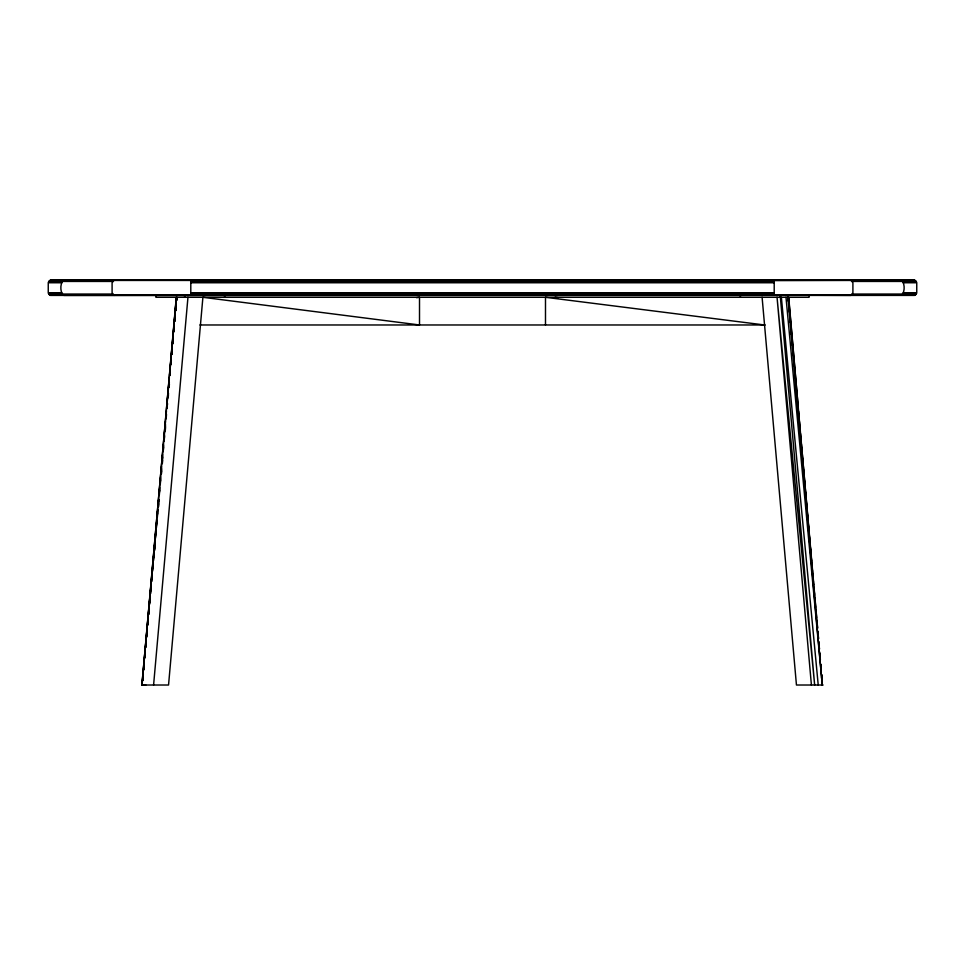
<?xml version="1.0" encoding="UTF-8"?>
<svg xmlns="http://www.w3.org/2000/svg" width="965" height="965" viewBox="0 0 965 965"><rect width="100%" height="100%" fill="white"/><g stroke="black" fill="none" stroke-linecap="round" stroke-linejoin="round"><path stroke-width="1.45" d="M850.816 280.139L852.903 282.757L852.903 292.793L850.816 295.399L774.207 295.109L774.207 280.441L914.663 280.139M174.906 321.248L175.16 318.257M176.679 300.284L177.053 297.292L176.788 300.284M142.072 685.017L176.269 297.292M144.219 664.053L143.701 670.048L144.255 664.053M145.269 652.087L144.75 658.07L145.184 653.582M146.583 637.117L147.114 631.122L146.656 637.117M147.645 625.139L148.164 619.144M148.562 614.657L149.08 608.674M149.478 604.174L150.009 598.191M150.395 593.704L151.059 586.213M151.457 581.726L151.975 575.731M152.374 571.244L152.904 565.261M153.29 560.762L153.954 553.283M154.207 550.291L154.87 542.8M155.269 538.313L155.787 532.318M158.682 499.388L158.031 506.878L158.73 499.388M159.732 487.409L159.08 494.9L159.683 488.905M159.997 484.418L160.648 476.927M160.914 473.936L161.577 466.457M161.843 463.465L162.627 454.479M162.892 451.487L163.543 443.996M163.809 441.005L165.522 421.548M165.787 418.545L166.438 411.066M166.704 408.074L169.333 378.135M169.599 375.132L176.426 297.292L141.903 685.017L168.549 685.017L202.903 297.292L419.51 324.976L419.51 297.292L416.53 297.666M147.717 625.139L148.115 620.64M148.658 614.657L149.056 610.169M149.587 604.174L150.118 598.191M150.516 593.704L151.059 587.709M151.589 581.726L151.988 577.227M152.518 571.244L152.916 566.757M153.459 560.762L153.857 556.274M154.388 550.291L154.919 544.296M155.462 538.313L155.86 533.814M156.39 527.831L156.788 523.344M157.331 517.349L157.729 512.861M158.26 506.878L158.791 500.883M159.322 494.9L159.732 490.401M160.262 484.418L160.66 479.931M161.191 473.936L161.589 469.448M162.132 463.465L162.663 457.47M163.592 446.988L163.194 451.487L163.616 445.492M164.134 441.005L164.532 436.518M165.063 430.523L165.461 426.035M166.137 418.545L166.402 415.553M167.464 403.575L167.066 408.074L167.415 403.575M171.336 360.162L170.938 364.661L171.215 361.67M173.869 331.719L174.134 328.727L173.929 331.719M174.798 321.248L175.208 316.749M154.677 550.291L154.943 547.288M158.513 506.878L158.779 503.875M161.432 473.936L161.698 470.944M162.361 463.465L162.627 460.462M165.268 430.523L165.534 427.531M168.187 397.592L168.453 394.601M169.116 387.11L169.382 384.118M172.023 354.179L172.289 351.188M153.592 685.017L187.958 297.292M141.903 685.017L150.998 584.718M151.264 581.726L151.951 574.235M152.217 571.244L152.892 563.753M153.17 560.762L154.931 541.305M155.208 538.313L155.884 530.822M160.094 484.418L160.636 478.435M161.046 473.936L161.589 467.953M161.987 463.465L162.675 455.975M164.026 441.005L164.569 435.022M164.979 430.523L165.522 424.54M166.064 418.545L166.475 414.057M63.171 295.097C60.059 291.599 60.059 283.951 63.171 280.441M901.829 295.097C904.941 291.599 904.941 283.951 901.829 280.441M774.207 280.441L114.184 280.139L112.097 282.757L112.097 292.793L114.184 295.399L774.207 295.109M142.76 685.017L145.787 685.017M51.024 279.983L913.976 279.983M50.337 280.139L114.184 280.139M190.793 280.139L774.207 280.139M49.698 280.441L915.303 280.441M49.155 280.887L113.002 280.887M851.999 280.887L915.845 280.887M48.708 281.43L112.567 281.43M190.793 281.43L774.207 281.43M852.433 281.43L916.292 281.43M48.407 282.07L61.881 282.07M190.793 282.07L774.207 282.07M903.119 282.07L916.593 282.07M61.724 282.757L48.25 282.757L48.25 292.793L61.724 292.793M190.793 282.757L774.207 282.757M903.276 282.757L916.75 282.757L916.75 292.793L903.276 292.793M190.793 292.793L774.207 292.793M48.407 293.481L61.881 293.481M190.793 293.481L774.207 293.481M903.119 293.481L916.593 293.481M48.708 294.108L112.567 294.108M190.793 294.12L774.207 294.12M852.433 294.108L916.292 294.108M49.155 294.663L113.002 294.663M851.999 294.663L915.845 294.663M49.698 295.097L915.303 295.097M63.811 295.399L114.184 295.399M50.337 295.399L914.663 295.399M199.876 324.976L765.124 324.976M823.097 685.017L796.451 685.017L762.097 297.292M785.993 297.292L822.301 685.017M555.068 297.292L558.047 297.666M764.545 324.976L545.49 297.292L545.49 324.976M781.361 297.292L818.224 685.017M788.055 297.292L788.465 301.78M788.863 306.279L789.394 312.262M789.792 316.749L790.335 322.744M790.866 328.727L791.397 334.722M791.795 339.21L792.325 345.193M792.735 349.692L793.266 355.675M793.664 360.162L794.195 366.157M794.738 372.14L795.269 378.135M795.667 382.623L796.197 388.606M796.595 393.105L797.138 399.088M797.536 403.575L798.2 411.066M798.598 415.553L799.141 421.548M799.539 426.035L800.069 432.018M800.468 436.518L800.998 442.501M801.408 446.988L802.072 454.479M802.337 457.47L803.001 464.961M803.411 469.448L803.942 475.431M804.34 479.931L805.003 487.409M805.268 490.401L805.944 497.892M806.209 500.883L806.873 508.374M807.271 512.861L807.814 518.844M808.212 523.344L808.875 530.822M809.14 533.814L809.804 541.305M810.745 551.787L810.081 544.296L810.636 550.291M811.143 556.274L811.806 563.753M812.747 574.235L812.072 566.757L812.458 571.244M813.676 584.718L813.013 577.227L813.362 581.726M813.941 587.709L814.617 595.2M814.882 598.191L815.678 607.166M815.944 610.169L816.619 617.648M816.885 620.64L817.548 628.131M818.477 638.613L817.813 631.122L818.537 638.613M819.418 649.083L818.754 641.604L819.466 649.083M819.816 653.582L820.347 659.565L819.731 652.087M787.874 297.292L788.14 300.284M791.734 340.705L792 343.697M795.582 384.118L795.848 387.11M799.442 427.531L799.708 430.523M802.361 460.462L802.627 463.465M803.302 470.944L803.568 473.936M806.221 503.875L806.487 506.878M810.081 547.288L810.347 550.291M813.929 590.701L814.195 593.704M818.055 637.117L817.789 634.114L818.151 637.117M788.574 297.292L817.62 628.131M787.947 297.292L822.24 685.017M780.383 297.292L814.653 685.017L777.042 297.292L811.408 685.017M788.731 297.292L798.32 408.074M798.586 411.066L799.237 418.545M799.49 421.548L800.275 430.523M800.528 433.526L801.179 441.005M801.433 443.996L802.084 451.487M802.349 454.479L803.121 463.465M803.387 466.457L804.026 473.936M804.291 476.927L804.931 484.418M805.329 488.905L805.847 494.9M806.233 499.388L806.885 506.878M807.271 511.366L807.789 517.349M808.175 521.848L808.694 527.831M809.213 533.814L809.599 538.313M811.022 554.779L811.541 560.762M814.014 589.205L814.4 593.704M814.918 599.687L815.304 604.174M815.956 611.665L816.209 614.657M816.86 622.135L817.126 625.139M818.803 644.596L819.068 647.587M819.707 655.078L819.973 658.07M809.104 295.555L809.104 297.292L155.896 297.292L155.896 295.555M780.359 295.555L780.359 297.292M740.396 295.555L740.396 297.292M224.604 295.555L224.604 297.292M190.793 280.441L190.793 295.109M184.641 295.555L184.641 297.292M173.254 340.705L173 343.697L173.218 340.705M176.173 306.279L175.799 310.766L176.137 306.279M143.303 674.535L142.772 680.53L143.315 674.535M146.198 641.604L145.667 647.587L146.246 641.604M156.837 520.34L156.185 527.831L156.837 520.34M157.765 509.87L157.102 517.349L157.79 509.87M168.405 393.105L167.994 397.592L168.368 393.105M169.333 382.623L168.935 387.11L169.321 382.623M170.262 372.14L169.997 375.132L170.274 372.14M172.265 349.692L171.867 354.179L172.301 349.692M173.205 339.21L172.807 343.697L173.254 339.21M821.287 670.048L820.745 664.053L821.299 670.048M822.216 680.53L821.685 674.535L822.228 680.53M820.974 670.048L820.708 667.056L821.01 670.048M821.903 680.53L821.637 677.526L821.915 680.53"/></g></svg>
